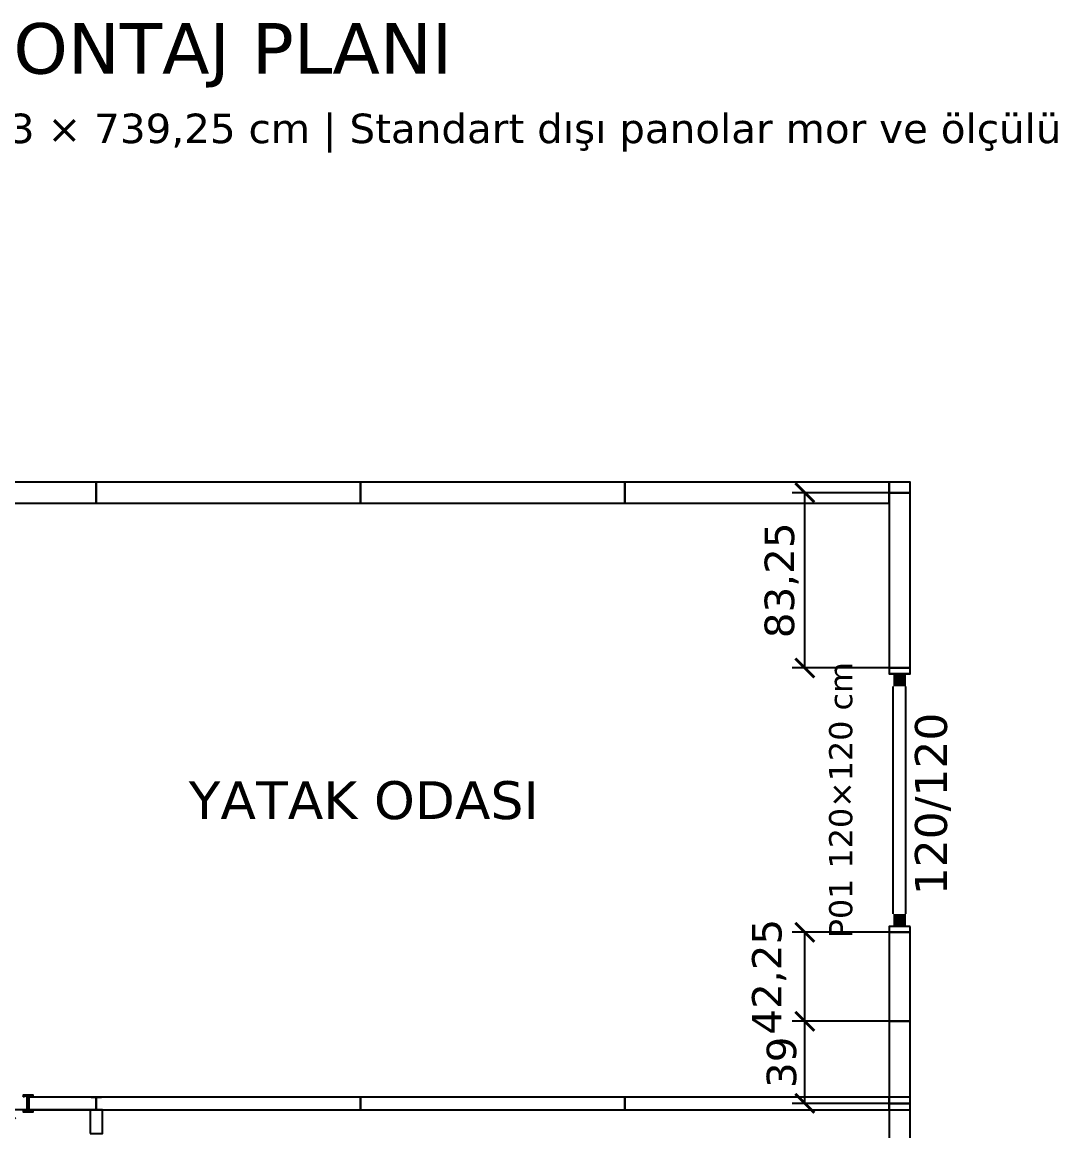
# Model space of a CAD drawing. Header units: centimetres. Extents: x -135 to 4159, y -1445 to 1077.
# Drawn here: x 2497 to 2989, y 431 to 958 of the extents above; entities that cross this region are included whole.
import ezdxf
from ezdxf.enums import TextEntityAlignment as Align

# ---------------------------------------------------------------- set-up
doc = ezdxf.new("R2010")
doc.units = ezdxf.units.CM
for name, color, linetype in [('IC_KAPILAR', 7, 'Continuous'), ('MONTAJ_OZEL_OLCU', 6, 'Continuous'), ('MONTAJ_OZEL_PANO', 6, 'Continuous'), ('MONTAJ_STANDART', 7, 'Continuous'), ('MONTAJ_YAZI', 4, 'Continuous'), ('ODA_ADLARI', 7, 'Continuous'), ('PENCERE', 10, 'Continuous')]:
    doc.layers.add(name, color=color, linetype=linetype)
doc.styles.add('PORTMAN', font='DejaVuSans.ttf')
doc.styles.get("Standard").update_dxf_attribs({"font": 'DejaVuSans.ttf'})
doc.dimstyles.new('PORTMAN', dxfattribs={"dimtxt": 14, "dimasz": 9, "dimexe": 6, "dimexo": 5, "dimgap": 4, "dimtad": 1, "dimtxsty": 'PORTMAN', "dimblk": 'ARCHTICK', "dimcen": 2.5, "dimazin": 3, "dimtfac": 0.5, "dimtmove": 2, "dimatfit": 3})

# ---------------------------------------------------------------- blocks, each defined once
blk = doc.blocks.new('BOM_D01_1255p0_DIS_DOLU')
blk.add_lwpolyline([(0, 0), (10, 0), (10, 125.5), (0, 125.5)], close=True)
blk = doc.blocks.new('MNT_BOM_D01_1255p0_DIS_DOLU')
blk.add_blockref('BOM_D01_1255p0_DIS_DOLU', (0, 0))
blk = doc.blocks.new('kaynak-ic-kapi')
at = {"color": 133, "linetype": 'Continuous', "lineweight": 25, "true_color": 0x6ec1dd}
for p, q in [((54247.47, 7919.88), (54248.32, 7919.88)), ((54248.32, 7919.59), (54247.47, 7919.59)), ((54248.6, 7919.88), (54248.04, 7919.03)), ((54248.32, 7919.31), (54248.04, 7919.59)), ((54248.32, 7919.88), (54248.32, 7919.59)), ((54248.32, 7919.31), (54248.6, 7919.31)), ((54248.32, 7919.03), (54248.6, 7919.31)), ((54249.16, 7919.03), (54248.6, 7919.88)), ((54248.6, 7919.88), (54248.6, 7919.59)), ((54248.6, 7919.88), (54248.88, 7919.88)), ((54248.6, 7919.59), (54248.88, 7919.03)), ((54249.16, 7919.88), (54248.88, 7919.59)), ((54248.88, 7919.88), (54249.45, 7919.03)), ((54249.73, 7919.59), (54248.88, 7919.59)), ((54249.16, 7919.03), (54248.88, 7919.03)), ((54249.16, 7919.88), (54249.16, 7919.88)), ((54249.16, 7919.03), (54249.73, 7919.59)), ((54249.16, 7919.03), (54249.45, 7919.03)), ((54250.01, 7919.88), (54249.45, 7919.03)), ((54250.01, 7919.88), (54249.73, 7919.59)), ((54249.73, 7919.31), (54249.73, 7919.59)), ((54249.73, 7919.31), (54250.01, 7919.31)), ((54249.73, 7919.03), (54250.01, 7919.31)), ((54250.57, 7919.03), (54250.01, 7919.88)), ((54250.01, 7919.88), (54250.01, 7919.88)), ((54250.01, 7919.88), (54250.01, 7919.59)), ((54250.01, 7919.88), (54250.29, 7919.88)), ((54250.01, 7919.59), (54250.29, 7919.03)), ((54250.29, 7919.88), (54250.86, 7919.03)), ((54250.29, 7912.83), (54250.29, 7919.03)), ((54250.57, 7919.88), (54250.57, 7919.88)), ((54250.57, 7919.88), (54250.57, 7919.59)), ((54251.42, 7919.59), (54250.57, 7919.59)), ((54250.57, 7919.03), (54250.57, 7919.03)), ((54250.57, 7919.03), (54250.86, 7919.03)), ((54250.86, 7919.03), (54251.14, 7919.59)), ((54251.7, 7919.88), (54251.14, 7919.03)), ((54251.42, 7919.31), (54251.14, 7919.59)), ((54251.42, 7919.88), (54251.42, 7919.88)), ((54251.42, 7919.88), (54251.42, 7919.59)), ((54251.7, 7919.88), (54251.42, 7919.59)), ((54251.42, 7919.59), (54251.98, 7919.03)), ((54251.42, 7919.31), (54251.7, 7919.31)), ((54251.42, 7919.03), (54251.7, 7919.31)), ((54252.27, 7919.03), (54251.7, 7919.88)), ((54251.7, 7919.88), (54252.27, 7919.88)), ((54251.7, 7919.88), (54251.98, 7919.88)), ((54251.98, 7919.88), (54251.98, 7919.88)), ((54251.98, 7919.88), (54251.98, 7919.59)), ((54251.98, 7919.88), (54252.27, 7919.03)), ((54252.27, 7919.59), (54251.98, 7919.59)), ((54251.98, 7919.03), (54251.98, 7919.03)), ((54251.98, 7919.03), (54252.27, 7919.03)), ((54252.27, 7919.03), (54252.27, 7919.03)), ((54248.32, 7912.26), (54247.47, 7912.26)), ((54247.47, 7911.98), (54248.32, 7911.98)), ((54248.6, 7911.98), (54248.04, 7912.83)), ((54248.32, 7912.26), (54248.04, 7912.26)), ((54248.32, 7912.83), (54248.6, 7912.26)), ((54248.32, 7912.26), (54248.32, 7911.98)), ((54248.32, 7912.26), (54248.6, 7912.26)), ((54249.16, 7912.83), (54248.6, 7911.98)), ((54248.6, 7912.26), (54248.88, 7912.83)), ((54249.16, 7912.83), (54248.88, 7912.83)), ((54248.88, 7911.98), (54249.45, 7912.83)), ((54249.16, 7911.98), (54248.88, 7912.26)), ((54249.73, 7912.26), (54248.88, 7912.26)), ((54249.16, 7912.83), (54249.45, 7912.83)), ((54249.16, 7912.83), (54249.73, 7912.26)), ((54249.16, 7911.98), (54249.16, 7911.98)), ((54250.01, 7911.98), (54249.45, 7912.83)), ((54249.73, 7912.83), (54250.01, 7912.26)), ((54250.01, 7911.98), (54249.73, 7912.26)), ((54249.73, 7912.26), (54249.73, 7912.26)), ((54249.73, 7912.26), (54250.01, 7912.26)), ((54250.57, 7912.83), (54250.01, 7911.98)), ((54250.01, 7912.26), (54250.29, 7912.83)), ((54250.01, 7911.98), (54250.01, 7912.26)), ((54250.01, 7911.98), (54250.01, 7911.98)), ((54250.01, 7911.98), (54250.29, 7911.98)), ((54250.29, 7911.98), (54250.86, 7912.83)), ((54250.57, 7912.83), (54250.57, 7912.83)), ((54250.57, 7912.83), (54250.86, 7912.83)), ((54250.57, 7911.98), (54250.57, 7912.26)), ((54251.42, 7912.26), (54250.57, 7912.26)), ((54250.57, 7911.98), (54250.57, 7911.98)), ((54250.86, 7912.83), (54251.14, 7912.26)), ((54251.7, 7911.98), (54251.14, 7912.83)), ((54251.42, 7912.26), (54251.14, 7912.26)), ((54251.42, 7912.26), (54251.98, 7912.83)), ((54251.42, 7912.83), (54251.7, 7912.26)), ((54251.42, 7911.98), (54251.42, 7912.26)), ((54251.7, 7911.98), (54251.42, 7912.26)), ((54251.42, 7912.26), (54251.7, 7912.26)), ((54251.42, 7911.98), (54251.42, 7911.98)), ((54252.27, 7912.83), (54251.7, 7911.98)), ((54251.7, 7911.98), (54252.27, 7911.98)), ((54251.7, 7911.98), (54251.98, 7911.98)), ((54251.98, 7912.83), (54251.98, 7912.83)), ((54251.98, 7912.83), (54252.27, 7912.83)), ((54251.98, 7911.98), (54252.27, 7912.83)), ((54251.98, 7911.98), (54251.98, 7912.26)), ((54252.27, 7912.26), (54251.98, 7912.26)), ((54251.98, 7911.98), (54251.98, 7911.98)), ((54252.27, 7912.83), (54252.27, 7912.83))]:
    blk.add_line(p, q, dxfattribs=at)
for points in [[(54247.47, 7919.03), (54247.47, 7919.88), (54252.27, 7919.88), (54252.27, 7919.03)], [(54248.6, 7919.88), (54250.01, 7919.88), (54251.42, 7919.88)], [(54248.6, 7912.26), (54248.6, 7911.98), (54248.88, 7911.98)], [(54248.6, 7911.98), (54250.01, 7911.98), (54251.42, 7911.98)]]:
    blk.add_lwpolyline(points, dxfattribs=at)
blk.add_lwpolyline([(54247.47, 7912.83), (54252.27, 7912.83), (54252.27, 7911.98), (54247.47, 7911.98)], close=True, dxfattribs=at)
blk = doc.blocks.new('BOM_K01_IC_KAPI_ACIKLIK820')
at = {"layer": 'IC_KAPILAR'}
blk.add_blockref('kaynak-ic-kapi', (0, 0), dxfattribs=at)
blk = doc.blocks.new('BOM_I11_1255p0_IC_K01_SOL_ALT_KAYM102p5')
blk.add_lwpolyline([(0, 93.5), (6, 93.5), (6, 125.5), (0, 125.5)], close=True)
at = {"layer": 'IC_KAPILAR', "xscale": -1, "rotation": 90}
blk.add_blockref('BOM_K01_IC_KAPI_ACIKLIK820', (7918.93, 54342.969), dxfattribs=at)
blk = doc.blocks.new('MNT_BOM_I11_1255p0_IC_K01_SOL_ALT_KAYM102p5')
blk.add_blockref('BOM_I11_1255p0_IC_K01_SOL_ALT_KAYM102p5', (0, 0))
blk = doc.blocks.new('BOM_I01_1255p0_IC_DOLU')
blk.add_lwpolyline([(0, 0), (6, 0), (6, 125.5), (0, 125.5)], close=True)
blk = doc.blocks.new('MNT_BOM_I01_1255p0_IC_DOLU')
blk.add_blockref('BOM_I01_1255p0_IC_DOLU', (0, 0))
blk = doc.blocks.new('BOM_I04_1225p0_IC_K01_SAG_UST')
blk.add_lwpolyline([(0, 111.25), (6, 111.25), (6, 122.5), (0, 122.5)], close=True)
blk = doc.blocks.new('MNT_BOM_I04_1225p0_IC_K01_SAG_UST')
blk.add_blockref('BOM_I04_1225p0_IC_K01_SAG_UST', (0, 0))
blk = doc.blocks.new('_ARCHTICK')
at = {"color": 0, "linetype": 'BYBLOCK', "const_width": 0.15}
blk.add_lwpolyline([(-0.5, -0.5), (0.5, 0.5)], dxfattribs=at)
blk = doc.blocks.new('BOM_D10_390p0_DIS_DOLU')
blk.add_lwpolyline([(0, 0), (10, 0), (10, 39), (0, 39)], close=True)
blk = doc.blocks.new('MNT_BOM_D10_390p0_DIS_DOLU')
blk.add_blockref('BOM_D10_390p0_DIS_DOLU', (0, 0))
blk = doc.blocks.new('BOM_D11_422p5_DIS_DOLU')
blk.add_lwpolyline([(0, 0), (10, 0), (10, 42.25), (0, 42.25)], close=True)
blk = doc.blocks.new('MNT_BOM_D11_422p5_DIS_DOLU')
blk.add_blockref('BOM_D11_422p5_DIS_DOLU', (0, 0))
blk = doc.blocks.new('kaynak-pencere-120120')
at = {"layer": 'PENCERE', "color": 1}
for p, q in [((53387.01, 8192.86), (53397.01, 8192.86)), ((53389.01, 8186.86), (53389.01, 8078.86)), ((53395.01, 8186.86), (53395.01, 8078.86)), ((53387.01, 8072.86), (53397.01, 8072.86))]:
    blk.add_line(p, q, dxfattribs=at)
for points in [[(53389.01, 8192.86), (53389.01, 8186.86), (53395.01, 8192.86), (53395.01, 8186.86)], [(53389.01, 8072.86), (53389.01, 8078.86), (53395.01, 8072.86), (53395.01, 8078.86)]]:
    blk.add_solid(points, dxfattribs=at)
at = {"layer": 'PENCERE', "color": 0, "lineweight": 25}
blk.add_text('120/120', height=15.217, rotation=270, dxfattribs=at).set_placement((53369.52, 8178.03))
blk = doc.blocks.new('BOM_P01_PENCERE_1200x1200')
at = {"layer": 'PENCERE'}
blk.add_blockref('kaynak-pencere-120120', (0, 0), dxfattribs=at)
blk = doc.blocks.new('BOM_D02_1255p0_DIS_P01')
for points in [[(0, 122.75), (10, 122.75), (10, 125.5), (0, 125.5)], [(0, 0), (10, 0), (10, 2.75), (0, 2.75)]]:
    blk.add_lwpolyline(points, close=True)
at = {"layer": 'PENCERE'}
blk.add_blockref('BOM_P01_PENCERE_1200x1200', (-53387.006, -8070.111), dxfattribs=at)
blk = doc.blocks.new('MNT_BOM_D02_1255p0_DIS_P01')
blk.add_blockref('BOM_D02_1255p0_DIS_P01', (0, 0))
blk = doc.blocks.new('BOM_D12_832p5_DIS_DOLU')
blk.add_lwpolyline([(0, 0), (10, 0), (10, 83.25), (0, 83.25)], close=True)
blk = doc.blocks.new('MNT_BOM_D12_832p5_DIS_DOLU')
blk.add_blockref('BOM_D12_832p5_DIS_DOLU', (0, 0))
blk = doc.blocks.new('BOM_B02_DIS_KOSE_100x50')
blk.add_lwpolyline([(0, 0), (10, 0), (10, 5), (0, 5)], close=True)
blk = doc.blocks.new('MNT_BOM_B02_DIS_KOSE_100x50')
blk.add_blockref('BOM_B02_DIS_KOSE_100x50', (0, 0))
blk = doc.blocks.new('BOM_B05_UCLU_H_DIS_100x60')
blk.add_lwpolyline([(-5, -3), (5, -3), (5, 3), (-5, 3)], close=True)
blk = doc.blocks.new('MNT_BOM_B05_UCLU_H_DIS_100x60')
blk.add_blockref('BOM_B05_UCLU_H_DIS_100x60', (0, 0))
blk = doc.blocks.new('BOM_B03_UCLU_H_60')
for p, q in [((-3, -2.5), (-3, 2.5)), ((3, 0), (-3, 0)), ((-3, 0), (-3, -2.5)), ((5.5, 3), (3, 3)), ((3, 3), (3, -3)), ((3, -2.5), (3, 2.5)), ((3, -2.5), (3, 0)), ((3, -3), (5.5, -3))]:
    blk.add_line(p, q)
blk = doc.blocks.new('MNT_BOM_B03_UCLU_H_60')
blk.add_blockref('BOM_B03_UCLU_H_60', (0, 0))

msp = doc.modelspace()

# ---------------------------------------------------------------- block references
at = {"layer": 'MONTAJ_OZEL_PANO'}
for name, p in [('MNT_BOM_D12_832p5_DIS_DOLU', (2909, 651)), ('MNT_BOM_D11_422p5_DIS_DOLU', (2909, 483.25)), ('MNT_BOM_D10_390p0_DIS_DOLU', (2909, 444.25)), ('MNT_BOM_I04_1225p0_IC_K01_SAG_UST', (2529.5, 318.75))]:
    msp.add_blockref(name, p, dxfattribs=at)
at = {"layer": 'MONTAJ_STANDART'}
for name, p, rotation in [('MNT_BOM_D01_1255p0_DIS_DOLU', (2407, 739.25), 270), ('MNT_BOM_D01_1255p0_DIS_DOLU', (2532.5, 739.25), 270), ('MNT_BOM_D01_1255p0_DIS_DOLU', (2658, 739.25), 270), ('MNT_BOM_D01_1255p0_DIS_DOLU', (2783.5, 739.25), 270), ('MNT_BOM_D02_1255p0_DIS_P01', (2919, 651), 180), ('MNT_BOM_I11_1255p0_IC_K01_SOL_ALT_KAYM102p5', (2407, 447.25), 270), ('MNT_BOM_B03_UCLU_H_60', (2532.5, 444.25), 270), ('MNT_BOM_I01_1255p0_IC_DOLU', (2532.5, 447.25), 270), ('MNT_BOM_I01_1255p0_IC_DOLU', (2658, 447.25), 270), ('MNT_BOM_I01_1255p0_IC_DOLU', (2783.5, 447.25), 270), ('MNT_BOM_B05_UCLU_H_DIS_100x60', (2914, 444.25), 180)]:
    msp.add_blockref(name, p, dxfattribs=dict(at, rotation=rotation))
for name, p in [('MNT_BOM_B02_DIS_KOSE_100x50', (2909, 734.25)), ('MNT_BOM_D01_1255p0_DIS_DOLU', (2909, 318.75))]:
    msp.add_blockref(name, p, dxfattribs=at)

# ---------------------------------------------------------------- texts
at = {"layer": 'MONTAJ_YAZI', "style": 'PORTMAN'}
msp.add_text('P01 120×120 cm', height=11, rotation=90, dxfattribs=at).set_placement((2886, 588.25), align=Align.MIDDLE_CENTER)
msp.add_text('YATAK ODASI', height=18, dxfattribs=at).set_placement((2659.5, 588.25), align=Align.MIDDLE_CENTER)
at = {"layer": 'ODA_ADLARI', "style": 'PORTMAN'}
for s, height, p in [('SAHA MONTAJ PLANI', 24, (2532.5, 945.25)), ('PK-02 | 6 PANO x 5 PANO + 101,75 cm | 773 × 739,25 cm | Standart dışı panolar mor ve ölçülü', 14, (2532.5, 907.25))]:
    msp.add_text(s, height=height, dxfattribs=at).set_placement(p, align=Align.MIDDLE_CENTER)

# ---------------------------------------------------------------- dimensions: what is measured, and where the dimension line sits
at = {"layer": 'MONTAJ_OZEL_OLCU'}
for base, p1, p2 in [((2869, 651), (2919, 651), (2919, 734.25)), ((2869, 483.25), (2919, 483.25), (2919, 525.5)), ((2869, 444.25), (2919, 444.25), (2919, 483.25)), ((2489.5, 318.75), (2535.5, 318.75), (2535.5, 441.25))]:
    msp.add_linear_dim(base=base, p1=p1, p2=p2, angle=90, dimstyle='PORTMAN', override={"dimtxt": 14, "dimasz": 9, "dimexe": 6, "dimexo": 5, "dimdec": 2, "dimzin": 8, "dimdsep": 44}, dxfattribs=at).render()

doc.saveas('drawing.dxf')
